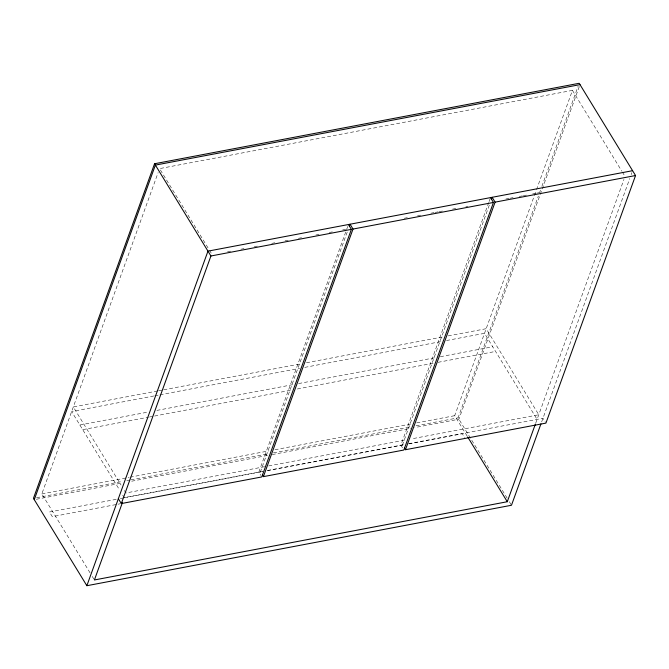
<?xml version="1.0" encoding="UTF-8"?>
<svg xmlns="http://www.w3.org/2000/svg" width="669" height="669" viewBox="0 0 669 669"><rect width="100%" height="100%" fill="white"/><g stroke="black" fill="none" stroke-linecap="round" stroke-linejoin="round"><path stroke-width="0.5" stroke-dasharray="3.35 2.51" d="M90.081 572.865L41.829 493.914L158.16 172.543M347.713 226.498L258.803 472.105L260.768 475.333M347.211 232.076L260.433 471.796L261.913 474.221M488.73 202.523L400.882 445.186L402.855 448.414M489.081 201.536L490.151 198.593M489.298 205.157L402.521 444.877L403.507 446.491M467.163 436.088L454.694 415.683L534.029 196.527M534.38 195.54L536.162 190.623M536.513 189.645L572.447 90.382L159.582 168.613L208.92 249.336M507.144 498.154L458.073 417.857L538.336 196.126M539.758 192.195L540.468 190.239M541.89 186.308L578.116 86.234M579.295 86.602L458.892 419.204L414.788 427.558M535.735 423.109L623.968 179.384M541.673 421.855L629.755 178.539M631.168 174.617L631.879 172.652M227.577 251.745L230.663 251.159M240.932 249.211L244.009 248.625M254.279 246.685L257.364 246.1M271.739 243.374L274.825 242.788M285.094 240.84L288.172 240.263M298.441 238.315L301.527 237.729M315.902 235.003L318.979 234.426M329.257 232.478L332.334 231.892M342.603 229.944L345.689 229.367M404.227 218.27L407.304 217.684M417.573 215.744L420.659 215.159M430.928 213.21L434.005 212.625M435.034 212.433L438.12 211.847M439.148 211.655L443.254 210.877M452.495 209.121L456.601 208.343M465.85 206.596L467.899 206.203M505.898 199.002L508.984 198.425M510.012 198.225L513.09 197.648M519.253 196.477L522.33 195.892M523.359 195.699L526.444 195.114M532.608 193.943L535.685 193.366M536.714 193.165L539.791 192.588M157.533 390.964L73.314 406.928L121.022 484.992M158.561 390.771L162.667 389.994M163.696 389.801L301.318 363.727M306.452 362.749L443.045 336.867M448.18 335.897L486.179 328.696L538.771 414.747L411.418 438.881M153.803 395.989L71.642 411.56L119.35 489.624M154.832 395.797L158.938 395.019M159.966 394.819L299.637 368.36M304.771 367.381L441.364 341.499M446.499 340.529L484.507 333.329L537.09 419.379M79.854 424.999L147.64 412.163M156.881 410.406L293.474 384.524M298.617 383.554L435.21 357.672M440.344 356.702L492.719 346.776M82.697 429.657L148.426 417.197M149.455 417.004L153.561 416.227M154.589 416.034L292.211 389.96M297.345 388.982L433.938 363.1M438.053 362.322L495.562 351.426M41.829 493.914L129.125 477.373M130.154 477.173L268.796 450.906M274.959 449.735L412.581 423.661M416.695 422.883L454.694 415.683M36.527 497.728L122.686 481.404M126.784 480.626L129.861 480.049M130.89 479.849L268.328 453.808M273.454 452.838L410.891 426.797M416.018 425.827L458.073 417.857M36.327 499.266L122.477 482.943M131.709 481.195L268.118 455.346M272.224 454.569L410.691 428.336M264.556 466.703L125.906 492.978L123.732 489.424M268.662 465.925L405.255 440.043M262.875 471.336L124.225 497.602L122.059 494.056M267.608 470.441L403.574 444.676M408.667 443.714L542.969 418.267L545.436 422.298M116.222 499.342L49.464 511.994L52.307 516.644L117.008 504.384M120.328 498.564L123.405 497.979M124.434 497.786L263.084 471.52M267.19 470.733L403.783 444.86M408.918 443.881L462.329 433.763L464.696 437.643M118.037 504.192L120.085 503.799M572.447 90.382L621.785 171.113M622.329 172L625.038 176.432M509.31 501.708L511.484 505.254M209.464 250.223L212.173 254.663M92.247 576.41L93.869 579.078"/><path stroke-width="1" d="M404.486 448.105L405.473 449.719L545.929 423.109L635.55 175.529L579.187 83.29L154.564 163.746L33.45 498.313L86.861 585.71L511.484 505.254L540.962 423.82M34.27 499.659L155.384 165.092L580.006 84.637M86.861 585.71L207.967 251.143L632.59 170.687M348.424 224.533L351.384 229.367L261.755 476.947L121.306 503.565L210.927 255.984L154.564 163.746M122.519 502.319L94.413 579.964L507.278 501.733L535.384 424.096M349.343 226.189L350.054 224.224L353.015 229.057L263.394 476.637L403.842 450.028L493.463 202.448L490.511 197.606M491.431 199.262L492.141 197.296L495.102 202.138L405.473 449.719M210.927 255.984L351.384 229.367M353.015 229.057L493.463 202.448M495.102 202.138L635.55 175.529M467.706 436.974L507.278 501.733M262.407 475.023L263.394 476.637M118.346 498.723L121.306 503.565"/></g></svg>
